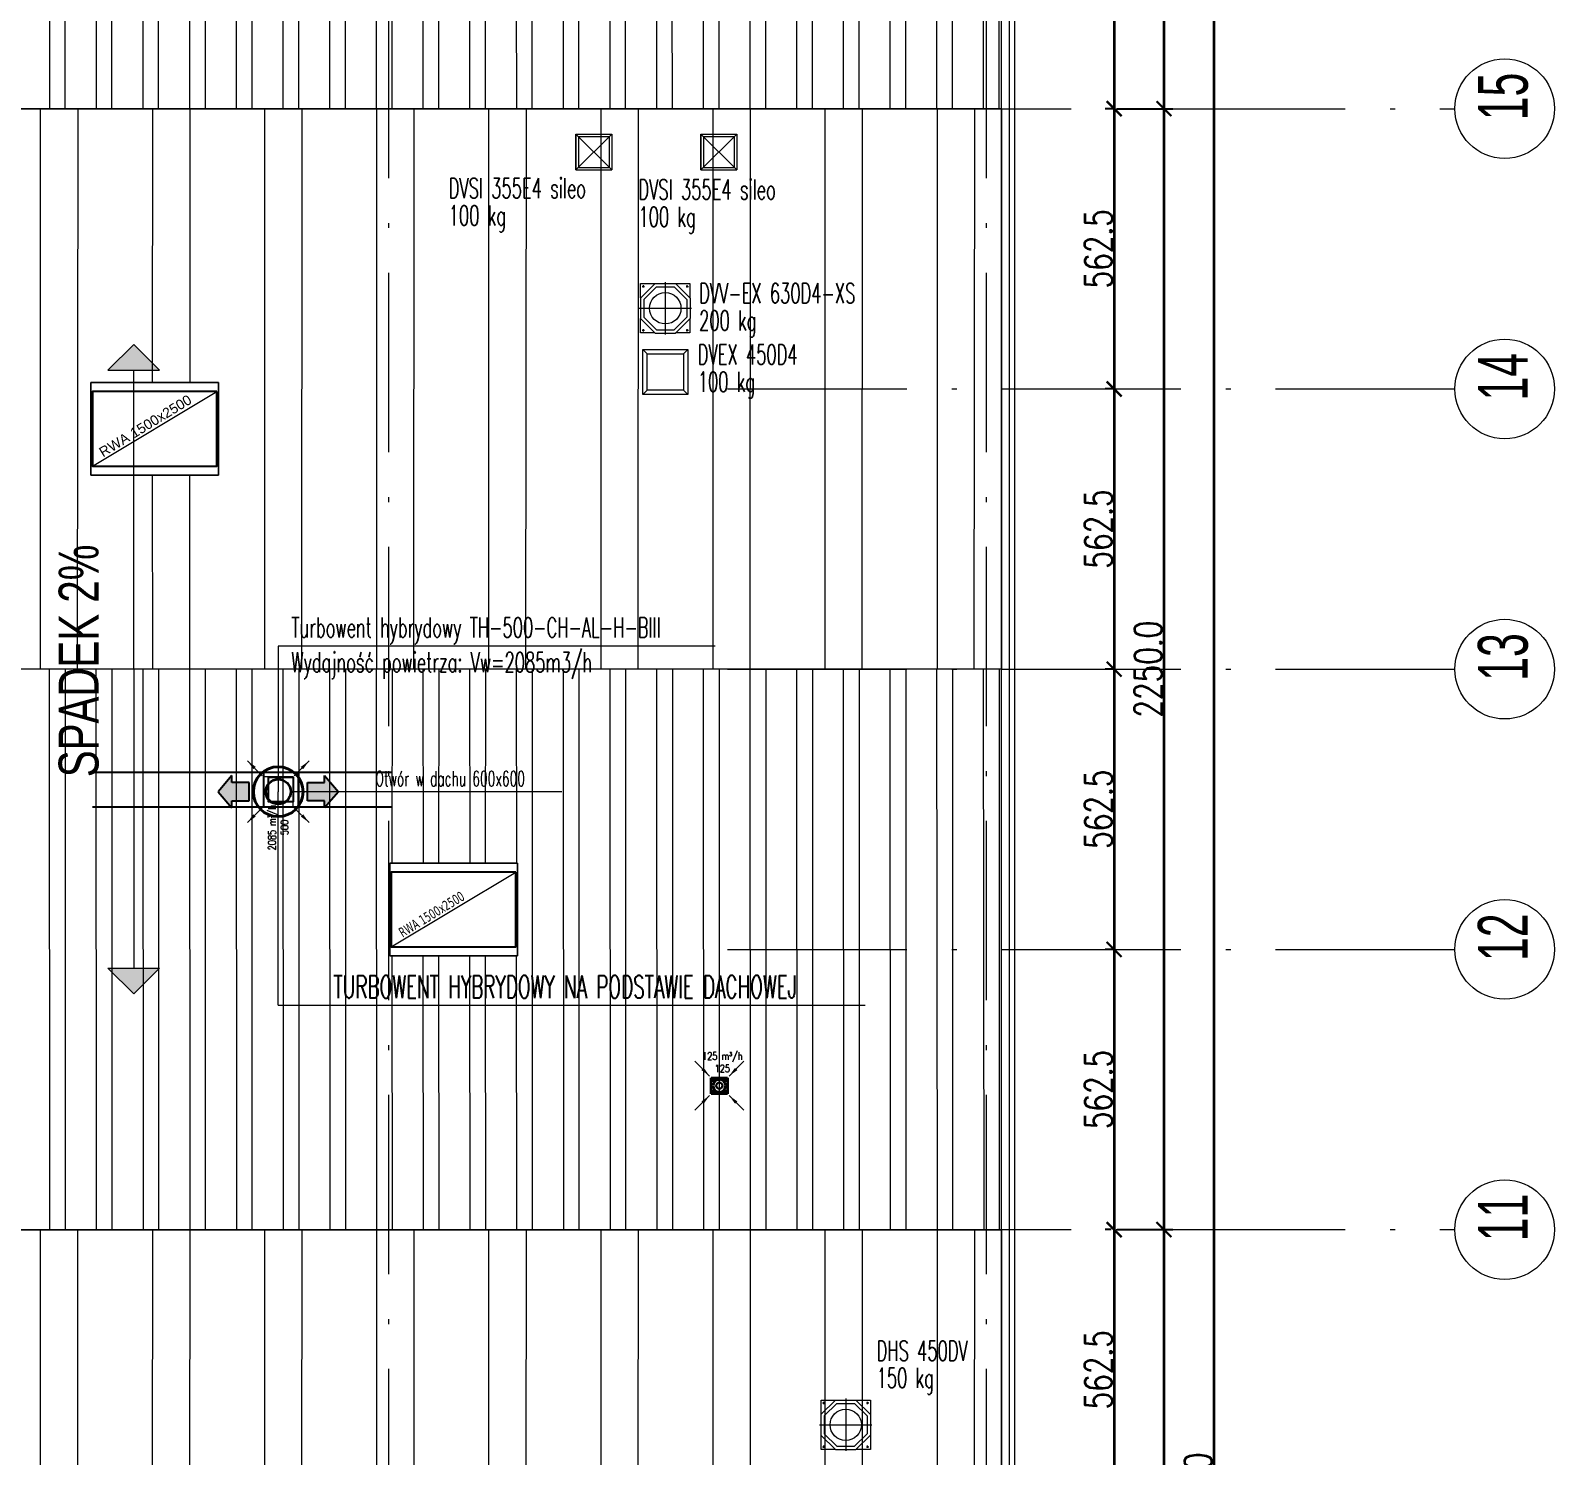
# Model space of a CAD drawing. Extents: x 6529560 to 6558080, y 5579316 to 5588131.
# Drawn here: x 6543356.66 to 6543387.26, y 5579558.69 to 5579587.29 of the extents above; entities that cross this region are included whole.
import ezdxf
from ezdxf.enums import TextEntityAlignment as Align

# ---------------------------------------------------------------- set-up
doc = ezdxf.new("R2010")
doc.units = 0
doc.header["$MEASUREMENT"] = 0
doc.header["$PDSIZE"] = -5
for name, pattern in [('ACAD_ISO04W100', [30, 24, -3, 0, -3]), ('ACAD_ISO10W100', [18, 12, -3, 0, -3]), ('GR_SOLID', [0]), ('STRICHLINIE', [0.75, 0.5, -0.25])]:
    doc.linetypes.add(name, pattern=pattern)
doc.layers.get('0').update_dxf_attribs({"color": 2, "linetype": 'CONTINUOUS', "lineweight": 5})
doc.layers.get('Defpoints').update_dxf_attribs({"linetype": 'CONTINUOUS'})
for name, color, linetype in [('06', 6, 'CONTINUOUS'), ('9', 1, 'CONTINUOUS'), ('_ajw_wywiew', 20, 'STRICHLINIE'), ('arch_osie opisy', 1, 'CONTINUOUS')]:
    doc.layers.add(name, color=color, linetype=linetype)
for name, color, linetype, lineweight in [('3', 4, 'CONTINUOUS', 13), ('arch_opisy', 20, 'CONTINUOUS', 13), ('arch_osie', 181, 'CONTINUOUS', 5), ('arch_powierzchnia', 6, 'CONTINUOUS', 35), ('arch_sciany zewnętrzne', 94, 'CONTINUOUS', 18), ('arch_wymiary', 2, 'CONTINUOUS', 13), ('arch_zadaszenie', 76, 'CONTINUOUS', 15), ('arch_zadaszenie klapy dymowe', 31, 'CONTINUOUS', 13), ('arch_zadaszenie_raster', 76, 'CONTINUOUS', 15), ('FLUID-W1', 7, 'CONTINUOUS', 35), ('FLUID-W1-150-ARRGR', 7, 'CONTINUOUS', 13), ('IS_CIĘŻARY', 1, 'CONTINUOUS', 25), ('IS_OTWOROWANIE', 6, 'CONTINUOUS', 35), ('IS_wentylacja opis', 7, 'CONTINUOUS', 18)]:
    doc.layers.add(name, color=color, linetype=linetype, lineweight=lineweight)
doc.styles.add('FDBES', font='simplex.shx')
doc.styles.add('simplex', font='simplex.shx', dxfattribs={"width": 0.8})
doc.styles.get("Standard").update_dxf_attribs({"font": 'arial.ttf', "width": 0.75})
doc.styles.add('styl1', font='romans.shx', dxfattribs={"width": 0.75})
doc.dimstyles.new('FDBES', dxfattribs={"dimscale": 50, "dimtxt": 4, "dimasz": 2.5, "dimexe": 0.8, "dimexo": 2, "dimgap": 1, "dimtad": 1, "dimdsep": 46, "dimtxsty": 'FDBES', "dimcen": 2.5, "dimclrd": 4, "dimclre": 5, "dimadec": 0, "dimazin": 0, "dimtfac": 1, "dimtmove": 0, "dimatfit": 3, "dimfxl": 1, "dimarcsym": 0})
doc.dimstyles.new('wymiary hala', dxfattribs={"dimtxt": 0.55, "dimasz": 0.3, "dimexe": 0.18, "dimexo": 0.0625, "dimgap": 0.04, "dimtad": 1, "dimtoh": 1, "dimdec": 1, "dimlfac": 100, "dimzin": 0, "dimdsep": 46, "dimtxsty": 'styl1', "dimblk": 'ARCHTICK', "dimcen": 0.09, "dimadec": 0, "dimazin": 0, "dimtfac": 1, "dimtdec": 1, "dimtofl": 0, "dimtmove": 0, "dimatfit": 3, "dimldrblk": 'ARCHTICK', "dimfxl": 1, "dimtolj": 1, "dimtzin": 0, "dimarcsym": 0})
pattern_1 = [(90, (-75.1374, 0), (-0.9375, 2e-16), []), (90, (-74.8249, 0.3125), (-0.9375, 2e-16), [])]
pattern_2 = [(90, (-75.1374, 0), (-2.25, 4e-16), []), (90, (-74.3874, 0.75), (-2.25, 4e-16), [])]

# ---------------------------------------------------------------- blocks, each defined once
blk = doc.blocks.new('_ArchTick')
at = {"color": 0, "linetype": 'ByBlock', "const_width": 0.15}
blk.add_lwpolyline([(-0.5, -0.5), (0.5, 0.5)], dxfattribs=at)
blk = doc.blocks.new('*D197')
at = {"layer": 'arch_wymiary', "color": 0, "lineweight": -2, "transparency": 16777216}
for p, q in [((6543378.48, 5579608.22), (6543380.597, 5579608.22)), ((6543380.417, 5579608.22), (6543380.417, 5579506.97)), ((6543378.48, 5579506.97), (6543380.597, 5579506.97))]:
    blk.add_line(p, q, dxfattribs=at)
at = {"layer": 'Defpoints', "color": 0, "transparency": 16777216}
for p in [(6543378.417, 5579608.22), (6543378.417, 5579506.97), (6543380.417, 5579506.97)]:
    blk.add_point(p, dxfattribs=at)
at = {"layer": 'arch_wymiary', "color": 0, "lineweight": -2, "transparency": 16777216, "xscale": 0.3, "yscale": 0.3, "zscale": 0.3}
for p, rotation in [((6543380.417, 5579608.22), 90), ((6543380.417, 5579506.97), 270)]:
    blk.add_blockref('_ArchTick', p, dxfattribs=dict(at, rotation=rotation))
at = {"layer": 'arch_wymiary', "color": 0, "transparency": 16777216, "insert": (6543380.102, 5579557.595), "char_height": 0.55, "attachment_point": 5, "rotation": 90, "style": 'styl1'}
blk.add_mtext('\\A1;10125.0', dxfattribs=at)
blk = doc.blocks.new('*D198')
at = {"layer": 'arch_wymiary', "color": 0, "lineweight": -2, "transparency": 16777216}
for p, q in [((6543378.542, 5579608.22), (6543379.597, 5579608.22)), ((6543379.417, 5579608.22), (6543379.417, 5579585.72)), ((6543378.48, 5579585.72), (6543379.597, 5579585.72))]:
    blk.add_line(p, q, dxfattribs=at)
at = {"layer": 'Defpoints', "color": 0, "transparency": 16777216}
for p in [(6543378.48, 5579608.22), (6543378.417, 5579585.72), (6543379.417, 5579585.72)]:
    blk.add_point(p, dxfattribs=at)
at = {"layer": 'arch_wymiary', "color": 0, "lineweight": -2, "transparency": 16777216, "xscale": 0.3, "yscale": 0.3, "zscale": 0.3}
for p, rotation in [((6543379.417, 5579608.22), 90), ((6543379.417, 5579585.72), 270)]:
    blk.add_blockref('_ArchTick', p, dxfattribs=dict(at, rotation=rotation))
at = {"layer": 'arch_wymiary', "color": 0, "transparency": 16777216, "insert": (6543379.102, 5579596.97), "char_height": 0.55, "attachment_point": 5, "rotation": 90, "style": 'styl1'}
blk.add_mtext('\\A1;2250.0', dxfattribs=at)
blk = doc.blocks.new('*D199')
at = {"layer": 'arch_wymiary', "color": 0, "lineweight": -2, "transparency": 16777216}
for p, q in [((6543378.48, 5579585.72), (6543379.597, 5579585.72)), ((6543379.417, 5579585.72), (6543379.417, 5579563.22)), ((6543378.542, 5579563.22), (6543379.597, 5579563.22))]:
    blk.add_line(p, q, dxfattribs=at)
at = {"layer": 'Defpoints', "color": 0, "transparency": 16777216}
for p in [(6543378.417, 5579585.72), (6543378.48, 5579563.22), (6543379.417, 5579563.22)]:
    blk.add_point(p, dxfattribs=at)
at = {"layer": 'arch_wymiary', "color": 0, "lineweight": -2, "transparency": 16777216, "xscale": 0.3, "yscale": 0.3, "zscale": 0.3}
for p, rotation in [((6543379.417, 5579585.72), 90), ((6543379.417, 5579563.22), 270)]:
    blk.add_blockref('_ArchTick', p, dxfattribs=dict(at, rotation=rotation))
at = {"layer": 'arch_wymiary', "color": 0, "transparency": 16777216, "insert": (6543379.102, 5579574.47), "char_height": 0.55, "attachment_point": 5, "rotation": 90, "style": 'styl1'}
blk.add_mtext('\\A1;2250.0', dxfattribs=at)
blk = doc.blocks.new('*D200')
at = {"layer": 'arch_wymiary', "color": 0, "lineweight": -2, "transparency": 16777216}
for p, q in [((6543378.48, 5579563.22), (6543379.597, 5579563.22)), ((6543379.417, 5579563.22), (6543379.417, 5579540.72)), ((6543378.48, 5579540.72), (6543379.597, 5579540.72))]:
    blk.add_line(p, q, dxfattribs=at)
at = {"layer": 'Defpoints', "color": 0, "transparency": 16777216}
for p in [(6543378.417, 5579563.22), (6543378.417, 5579540.72), (6543379.417, 5579540.72)]:
    blk.add_point(p, dxfattribs=at)
at = {"layer": 'arch_wymiary', "color": 0, "lineweight": -2, "transparency": 16777216, "xscale": 0.3, "yscale": 0.3, "zscale": 0.3}
for p, rotation in [((6543379.417, 5579563.22), 90), ((6543379.417, 5579540.72), 270)]:
    blk.add_blockref('_ArchTick', p, dxfattribs=dict(at, rotation=rotation))
at = {"layer": 'arch_wymiary', "color": 0, "transparency": 16777216, "insert": (6543379.102, 5579551.97), "char_height": 0.55, "attachment_point": 5, "rotation": 90, "style": 'styl1'}
blk.add_mtext('\\A1;2250.0', dxfattribs=at)
blk = doc.blocks.new('*D206')
at = {"layer": 'arch_wymiary', "color": 0, "lineweight": -2, "transparency": 16777216}
for p, q in [((6543378.355, 5579591.345), (6543378.237, 5579591.345)), ((6543378.417, 5579591.345), (6543378.417, 5579585.72)), ((6543378.417, 5579585.72), (6543378.237, 5579585.72))]:
    blk.add_line(p, q, dxfattribs=at)
at = {"layer": 'Defpoints', "color": 0, "transparency": 16777216}
for p in [(6543378.417, 5579591.345), (6543378.417, 5579585.72), (6543378.48, 5579585.72)]:
    blk.add_point(p, dxfattribs=at)
at = {"layer": 'arch_wymiary', "color": 0, "lineweight": -2, "transparency": 16777216, "xscale": 0.3, "yscale": 0.3, "zscale": 0.3}
for p, rotation in [((6543378.417, 5579591.345), 90), ((6543378.417, 5579585.72), 270)]:
    blk.add_blockref('_ArchTick', p, dxfattribs=dict(at, rotation=rotation))
at = {"layer": 'arch_wymiary', "color": 0, "transparency": 16777216, "insert": (6543378.102, 5579588.533), "char_height": 0.55, "attachment_point": 5, "rotation": 90, "style": 'styl1'}
blk.add_mtext('\\A1;562.5', dxfattribs=at)
blk = doc.blocks.new('*D207')
at = {"layer": 'arch_wymiary', "color": 0, "lineweight": -2, "transparency": 16777216}
for p, q in [((6543378.417, 5579585.72), (6543378.237, 5579585.72)), ((6543378.417, 5579585.72), (6543378.417, 5579580.095)), ((6543378.417, 5579580.095), (6543378.237, 5579580.095))]:
    blk.add_line(p, q, dxfattribs=at)
at = {"layer": 'Defpoints', "color": 0, "transparency": 16777216}
for p in [(6543378.48, 5579585.72), (6543378.417, 5579580.095), (6543378.48, 5579580.095)]:
    blk.add_point(p, dxfattribs=at)
at = {"layer": 'arch_wymiary', "color": 0, "lineweight": -2, "transparency": 16777216, "xscale": 0.3, "yscale": 0.3, "zscale": 0.3}
for p, rotation in [((6543378.417, 5579585.72), 90), ((6543378.417, 5579580.095), 270)]:
    blk.add_blockref('_ArchTick', p, dxfattribs=dict(at, rotation=rotation))
at = {"layer": 'arch_wymiary', "color": 0, "transparency": 16777216, "insert": (6543378.102, 5579582.908), "char_height": 0.55, "attachment_point": 5, "rotation": 90, "style": 'styl1'}
blk.add_mtext('\\A1;562.5', dxfattribs=at)
blk = doc.blocks.new('*D208')
at = {"layer": 'arch_wymiary', "color": 0, "lineweight": -2, "transparency": 16777216}
for p, q in [((6543378.417, 5579580.095), (6543378.237, 5579580.095)), ((6543378.417, 5579580.095), (6543378.417, 5579574.47)), ((6543378.417, 5579574.47), (6543378.237, 5579574.47))]:
    blk.add_line(p, q, dxfattribs=at)
at = {"layer": 'Defpoints', "color": 0, "transparency": 16777216}
for p in [(6543378.48, 5579580.095), (6543378.417, 5579574.47), (6543378.48, 5579574.47)]:
    blk.add_point(p, dxfattribs=at)
at = {"layer": 'arch_wymiary', "color": 0, "lineweight": -2, "transparency": 16777216, "xscale": 0.3, "yscale": 0.3, "zscale": 0.3}
for p, rotation in [((6543378.417, 5579580.095), 90), ((6543378.417, 5579574.47), 270)]:
    blk.add_blockref('_ArchTick', p, dxfattribs=dict(at, rotation=rotation))
at = {"layer": 'arch_wymiary', "color": 0, "transparency": 16777216, "insert": (6543378.102, 5579577.283), "char_height": 0.55, "attachment_point": 5, "rotation": 90, "style": 'styl1'}
blk.add_mtext('\\A1;562.5', dxfattribs=at)
blk = doc.blocks.new('*D209')
at = {"layer": 'arch_wymiary', "color": 0, "lineweight": -2, "transparency": 16777216}
for p, q in [((6543378.417, 5579574.47), (6543378.237, 5579574.47)), ((6543378.417, 5579574.47), (6543378.417, 5579568.845)), ((6543378.417, 5579568.845), (6543378.237, 5579568.845))]:
    blk.add_line(p, q, dxfattribs=at)
at = {"layer": 'Defpoints', "color": 0, "transparency": 16777216}
for p in [(6543378.48, 5579574.47), (6543378.417, 5579568.845), (6543378.48, 5579568.845)]:
    blk.add_point(p, dxfattribs=at)
at = {"layer": 'arch_wymiary', "color": 0, "lineweight": -2, "transparency": 16777216, "xscale": 0.3, "yscale": 0.3, "zscale": 0.3}
for p, rotation in [((6543378.417, 5579574.47), 90), ((6543378.417, 5579568.845), 270)]:
    blk.add_blockref('_ArchTick', p, dxfattribs=dict(at, rotation=rotation))
at = {"layer": 'arch_wymiary', "color": 0, "transparency": 16777216, "insert": (6543378.102, 5579571.658), "char_height": 0.55, "attachment_point": 5, "rotation": 90, "style": 'styl1'}
blk.add_mtext('\\A1;562.5', dxfattribs=at)
blk = doc.blocks.new('*D210')
at = {"layer": 'arch_wymiary', "color": 0, "lineweight": -2, "transparency": 16777216}
for p, q in [((6543378.417, 5579568.845), (6543378.237, 5579568.845)), ((6543378.417, 5579568.845), (6543378.417, 5579563.22)), ((6543378.355, 5579563.22), (6543378.237, 5579563.22))]:
    blk.add_line(p, q, dxfattribs=at)
at = {"layer": 'Defpoints', "color": 0, "transparency": 16777216}
for p in [(6543378.48, 5579568.845), (6543378.417, 5579563.22), (6543378.417, 5579563.22)]:
    blk.add_point(p, dxfattribs=at)
at = {"layer": 'arch_wymiary', "color": 0, "lineweight": -2, "transparency": 16777216, "xscale": 0.3, "yscale": 0.3, "zscale": 0.3}
for p, rotation in [((6543378.417, 5579568.845), 90), ((6543378.417, 5579563.22), 270)]:
    blk.add_blockref('_ArchTick', p, dxfattribs=dict(at, rotation=rotation))
at = {"layer": 'arch_wymiary', "color": 0, "transparency": 16777216, "insert": (6543378.102, 5579566.033), "char_height": 0.55, "attachment_point": 5, "rotation": 90, "style": 'styl1'}
blk.add_mtext('\\A1;562.5', dxfattribs=at)
blk = doc.blocks.new('*D211')
at = {"layer": 'arch_wymiary', "color": 0, "lineweight": -2, "transparency": 16777216}
for p, q in [((6543378.355, 5579563.22), (6543378.237, 5579563.22)), ((6543378.417, 5579563.22), (6543378.417, 5579557.595)), ((6543378.355, 5579557.595), (6543378.237, 5579557.595))]:
    blk.add_line(p, q, dxfattribs=at)
at = {"layer": 'Defpoints', "color": 0, "transparency": 16777216}
for p in [(6543378.417, 5579563.22), (6543378.417, 5579557.595), (6543378.417, 5579557.595)]:
    blk.add_point(p, dxfattribs=at)
at = {"layer": 'arch_wymiary', "color": 0, "lineweight": -2, "transparency": 16777216, "xscale": 0.3, "yscale": 0.3, "zscale": 0.3}
for p, rotation in [((6543378.417, 5579563.22), 90), ((6543378.417, 5579557.595), 270)]:
    blk.add_blockref('_ArchTick', p, dxfattribs=dict(at, rotation=rotation))
at = {"layer": 'arch_wymiary', "color": 0, "transparency": 16777216, "insert": (6543378.102, 5579560.408), "char_height": 0.55, "attachment_point": 5, "rotation": 90, "style": 'styl1'}
blk.add_mtext('\\A1;562.5', dxfattribs=at)
blk = doc.blocks.new('w2_1')
at = {"layer": '3', "lineweight": 25, "elevation": 7.783}
for points in [[(6543044.329, 5579880.741), (6543050.329, 5579880.741)], [(6543047.759, 5579880.741), (6543047.759, 5579880.041)], [(6543048.459, 5579880.741), (6543048.459, 5579880.041)], [(6543044.329, 5579880.041), (6543050.329, 5579880.041)]]:
    blk.add_lwpolyline(points, dxfattribs=at)
at = {"layer": '9', "lineweight": 25, "elevation": 7.783}
blk.add_lwpolyline([(6543047.859, 5579880.641), (6543048.359, 5579880.641), (6543048.359, 5579880.141), (6543047.859, 5579880.141)], close=True, dxfattribs=at)
blk = doc.blocks.new('*U991')
at = {"color": 0, "linetype": 'ByBlock', "lineweight": -2, "extrusion": (-1, 4e-16, -1e-16)}
blk.add_ellipse((0, 0), major_axis=(0, -500), ratio=1, start_param=-1.570796, end_param=4.712389, dxfattribs=at)
at = {"color": 0, "linetype": 'ByBlock', "lineweight": -2, "extrusion": (1, -4e-16, 1e-16)}
for major_axis in [(0, -500), (0, -250)]:
    blk.add_ellipse((0, 0), major_axis=major_axis, ratio=1, start_param=-1.570796, end_param=4.712389, dxfattribs=at)
at = {"color": 3, "linetype": 'Continuous', "lineweight": -3, "extrusion": (-1, 4e-16, -1e-16)}
blk.add_ellipse((0, 0), major_axis=(0, -250), ratio=1, start_param=-1.570796, end_param=4.712389, dxfattribs=at)
blk = doc.blocks.new('*U990')
at = {"color": 3, "linetype": 'Continuous', "lineweight": -3, "extrusion": (1, 2e-16, 2e-16)}
blk.add_ellipse((0, 0), major_axis=(0, 0, -250), ratio=1, start_param=-1.570796, end_param=4.712389, dxfattribs=at)
at = {"color": 3, "linetype": 'Continuous', "lineweight": -3, "extrusion": (-1, -2e-16, -2e-16)}
blk.add_ellipse((0, 0), major_axis=(0, 0, -250), ratio=1, start_param=-1.570796, end_param=4.712389, dxfattribs=at)
blk = doc.blocks.new('*U989')
at = {"color": 3, "linetype": 'Continuous', "lineweight": -3, "extrusion": (1, 2e-16, 2e-16)}
blk.add_ellipse((0, 0), major_axis=(0, 0, -250), ratio=1, start_param=-1.570796, end_param=4.712389, dxfattribs=at)
at = {"color": 3, "linetype": 'Continuous', "lineweight": -3, "extrusion": (-1, -2e-16, -2e-16)}
blk.add_ellipse((0, 0), major_axis=(0, 0, -250), ratio=1, start_param=-1.570796, end_param=4.712389, dxfattribs=at)
blk = doc.blocks.new('*U1007')
at = {"color": 0, "linetype": 'ByBlock', "lineweight": -2}
for p, q in [((0, -162, 162), (0, 162, 162)), ((0, 162, 162), (0, 162, -163)), ((0, 162, -162), (0, -162, -162)), ((0, -162, -162), (0, -162, 163))]:
    blk.add_line(p, q, dxfattribs=at)
at = {"color": 3, "linetype": 'Continuous', "lineweight": -3}
for p, q in [((0, 162, 162), (0, 68, 105)), ((0, 68, -105), (0, 162, -162)), ((0, 162, -162), (0, 105, -68)), ((0, 105, 68), (0, 162, 163)), ((0, -68, 105), (0, -162, 162)), ((0, -162, -162), (0, -68, -105)), ((0, -105, -68), (0, -162, -162)), ((0, -162, 162), (0, -105, 68))]:
    blk.add_line(p, q, dxfattribs=at)
at = {"color": 3, "linetype": 'Continuous', "lineweight": -3, "extrusion": (-1, -2e-16, -2e-16)}
blk.add_ellipse((0, 0), major_axis=(0, 62.5), ratio=1, start_param=-1.570796, end_param=4.712389, dxfattribs=at)
at = {"color": 3, "linetype": 'Continuous', "lineweight": -3, "extrusion": (1, 2e-16, 2e-16)}
blk.add_ellipse((0, 0), major_axis=(0, 62.5), ratio=1, start_param=-1.570796, end_param=4.712389, dxfattribs=at)
blk = doc.blocks.new('*U1008')
at = {"color": 0, "linetype": 'ByBlock', "lineweight": -2, "extrusion": (-1, -2e-16, -2e-16)}
blk.add_ellipse((0, 0), major_axis=(0, 125), ratio=1, start_param=-1.570796, end_param=4.712389, dxfattribs=at)
at = {"color": 3, "linetype": 'Continuous', "lineweight": -3, "extrusion": (-1, -2e-16, -2e-16)}
blk.add_ellipse((0, 0), major_axis=(0, 62.5), ratio=1, start_param=-1.570796, end_param=4.712389, dxfattribs=at)
blk = doc.blocks.new('*U1025')
blk.add_leader([(-297, -297), (0, 0)], dimstyle='FDBES', override={"dimscale": 80, "dimclrd": 7})
blk = doc.blocks.new('*U1026')
blk.add_leader([(297, -297), (0, 0)], dimstyle='FDBES', override={"dimscale": 80, "dimclrd": 7})
blk = doc.blocks.new('*U1027')
blk.add_leader([(-297, 297), (0, 0)], dimstyle='FDBES', override={"dimscale": 80, "dimclrd": 7})
blk = doc.blocks.new('*U1028')
blk.add_leader([(297, 297), (0, 0)], dimstyle='FDBES', override={"dimscale": 80, "dimclrd": 7})
blk = doc.blocks.new('*U1009')
blk.add_leader([(0, 0), (297, 297)], dimstyle='FDBES', override={"dimscale": 80, "dimclrd": 7})
blk = doc.blocks.new('*U1010')
blk.add_leader([(0, 0), (-297, 297)], dimstyle='FDBES', override={"dimscale": 80, "dimclrd": 7})
blk = doc.blocks.new('*U1011')
blk.add_leader([(0, 0), (297, -297)], dimstyle='FDBES', override={"dimscale": 80, "dimclrd": 7})
blk = doc.blocks.new('*U1012')
blk.add_leader([(0, 0), (-297, -297)], dimstyle='FDBES', override={"dimscale": 80, "dimclrd": 7})

msp = doc.modelspace()

# ---------------------------------------------------------------- hatches: boundary and pattern name
at = {"layer": '_ajw_wywiew', "linetype": 'Continuous'}
for points in [[(6543360.7089, 5579571.8262), (6543360.7089, 5579571.684), (6543360.4281, 5579572.0102), (6543360.7089, 5579572.3363), (6543360.7089, 5579572.1942), (6543361.0525, 5579572.1942), (6543361.0525, 5579571.8262)], [(6543362.5662, 5579571.8262), (6543362.5662, 5579571.684), (6543362.8469, 5579572.0102), (6543362.5662, 5579572.3363), (6543362.5662, 5579572.1942), (6543362.2225, 5579572.1942), (6543362.2225, 5579571.8262)]]:
    msp.add_hatch(color=256, dxfattribs=at).paths.add_polyline_path(points)
at = {"layer": 'arch_opisy', "linetype": 'GR_SOLID'}
for points in [[(6543358.2188, 5579580.4712), (6543358.7359, 5579580.9883), (6543359.2531, 5579580.4712)], [(6543358.2188, 5579568.4712), (6543358.7359, 5579567.954), (6543359.2531, 5579568.4712)]]:
    msp.add_hatch(color=8, dxfattribs=at).paths.add_polyline_path(points)
at = {"layer": 'arch_zadaszenie_raster'}
h = msp.add_hatch(dxfattribs=at)
h.set_pattern_fill('ANSI32,_O', color=256, scale=2.5, angle=45)
h.set_pattern_definition(pattern_1)
h.paths.add_polyline_path([(6543376.1571, 5579596.9697), (6543267.5571, 5579596.9697), (6543267.5571, 5579585.7202), (6543376.1571, 5579585.7202)])
h.paths.add_polyline_path([(6543339.8771, 5579593.0739), (6543342.4371, 5579593.0739), (6543342.4371, 5579591.2139), (6543339.8771, 5579591.2139)], flags=16)
h.paths.add_polyline_path([(6543351.8771, 5579593.0739), (6543354.4371, 5579593.0739), (6543354.4371, 5579591.2139), (6543351.8771, 5579591.2139)], flags=16)
h.paths.add_polyline_path([(6543363.8771, 5579593.0739), (6543366.4371, 5579593.0739), (6543366.4371, 5579591.2139), (6543363.8771, 5579591.2139)], flags=16)
h.paths.add_polyline_path([(6543282.8571, 5579596.9702), (6543321.8571, 5579596.9702), (6543321.8571, 5579594.7124), (6543282.8571, 5579594.7124)])
h = msp.add_hatch(dxfattribs=at)
h.set_pattern_fill('ANSI32,_O', color=256, scale=6, angle=45)
h.set_pattern_definition(pattern_2)
h.paths.add_polyline_path([(6543267.5571, 5579585.7199), (6543376.1571, 5579585.7199), (6543376.1571, 5579574.4702), (6543267.5571, 5579574.4702)])
h.paths.add_polyline_path([(6543357.8771, 5579580.2262), (6543360.4371, 5579580.2262), (6543360.4371, 5579578.3662), (6543357.8771, 5579578.3662)], flags=16)
h.paths.add_polyline_path([(6543345.8771, 5579580.2267), (6543348.4371, 5579580.2267), (6543348.4371, 5579578.3667), (6543345.8771, 5579578.3667)], flags=16)
h.paths.add_polyline_path([(6543333.8771, 5579580.2262), (6543336.4371, 5579580.2262), (6543336.4371, 5579578.3662), (6543333.8771, 5579578.3662)], flags=16)
h.paths.add_polyline_path([(6543282.8571, 5579576.7203), (6543321.8571, 5579576.7194), (6543321.8571, 5579574.4702), (6543282.8571, 5579574.4712)], flags=16)
h = msp.add_hatch(dxfattribs=at)
h.set_pattern_fill('ANSI32,_O', color=256, scale=2.5, angle=45)
h.set_pattern_definition(pattern_1)
h.paths.add_polyline_path([(6543376.1571, 5579574.4702), (6543267.5571, 5579574.4702), (6543267.5571, 5579563.2202), (6543376.1571, 5579563.2202)])
h.paths.add_polyline_path([(6543339.8771, 5579570.5739), (6543342.4371, 5579570.5739), (6543342.4371, 5579568.7139), (6543339.8771, 5579568.7139)], flags=16)
h.paths.add_polyline_path([(6543351.8771, 5579570.5739), (6543354.4371, 5579570.5739), (6543354.4371, 5579568.7139), (6543351.8771, 5579568.7139)], flags=16)
h.paths.add_polyline_path([(6543363.8771, 5579570.5739), (6543366.4371, 5579570.5739), (6543366.4371, 5579568.7139), (6543363.8771, 5579568.7139)], flags=16)
h.paths.add_polyline_path([(6543282.8571, 5579574.4712), (6543321.8571, 5579574.4702), (6543321.8571, 5579572.2193), (6543282.8571, 5579572.2202)])
h = msp.add_hatch(dxfattribs=at)
h.set_pattern_fill('ANSI32,_O', color=256, scale=6, angle=45)
h.set_pattern_definition(pattern_2)
h.paths.add_polyline_path([(6543267.5571, 5579563.2196), (6543376.1571, 5579563.2196), (6543376.1571, 5579551.9702), (6543267.5571, 5579551.9702)])
h.paths.add_polyline_path([(6543357.8771, 5579557.7262), (6543360.4371, 5579557.7262), (6543360.4371, 5579555.8662), (6543357.8771, 5579555.8662)], flags=16)
h.paths.add_polyline_path([(6543345.8771, 5579557.7267), (6543348.4371, 5579557.7267), (6543348.4371, 5579555.8667), (6543345.8771, 5579555.8667)], flags=16)
h.paths.add_polyline_path([(6543333.8771, 5579557.7265), (6543336.4371, 5579557.7265), (6543336.4371, 5579555.8665), (6543333.8771, 5579555.8665)], flags=16)
h.paths.add_polyline_path([(6543282.8571, 5579554.2197), (6543321.8571, 5579554.2197), (6543321.8571, 5579551.9702), (6543282.8571, 5579551.9702)])

# ---------------------------------------------------------------- linework, layer by layer
at = {"color": 0, "linetype": 'Continuous'}
for p, q in [((6543367.6113, 5579585.2112, -7.3391), (6543368.3313, 5579584.4912, -7.3391)), ((6543367.6113, 5579585.2112, -7.3391), (6543368.3313, 5579585.2112, -7.3391)), ((6543368.3313, 5579585.2112, -7.3391), (6543367.6113, 5579584.4912, -7.3391)), ((6543367.6113, 5579585.2112, -7.3391), (6543367.6113, 5579584.4912, -7.3391)), ((6543367.6113, 5579584.4912, -7.3391), (6543367.6113, 5579585.2112, -7.3391)), ((6543367.6623, 5579585.1602, -7.3391), (6543368.2803, 5579585.1602, -7.3391)), ((6543367.6623, 5579585.1602, -7.3391), (6543367.6623, 5579584.5422, -7.3391)), ((6543368.2803, 5579585.1602, -7.3391), (6543368.2803, 5579584.5422, -7.3391)), ((6543368.3313, 5579585.2112, -7.3391), (6543368.3313, 5579584.4912, -7.3391)), ((6543370.122, 5579585.2112, -7.3391), (6543370.842, 5579584.4912, -7.3391)), ((6543370.122, 5579585.2112, -7.3391), (6543370.842, 5579585.2112, -7.3391)), ((6543370.842, 5579585.2112, -7.3391), (6543370.122, 5579584.4912, -7.3391)), ((6543370.122, 5579585.2112, -7.3391), (6543370.122, 5579584.4912, -7.3391)), ((6543370.122, 5579584.4912, -7.3391), (6543370.122, 5579585.2112, -7.3391)), ((6543370.173, 5579585.1602, -7.3391), (6543370.791, 5579585.1602, -7.3391)), ((6543370.173, 5579585.1602, -7.3391), (6543370.173, 5579584.5422, -7.3391)), ((6543370.791, 5579585.1602, -7.3391), (6543370.791, 5579584.5422, -7.3391)), ((6543370.842, 5579585.2112, -7.3391), (6543370.842, 5579584.4912, -7.3391)), ((6543367.6623, 5579584.5422, -7.3391), (6543368.2803, 5579584.5422, -7.3391)), ((6543370.173, 5579584.5422, -7.3391), (6543370.791, 5579584.5422, -7.3391)), ((6543367.6113, 5579584.4912, -7.3391), (6543368.3313, 5579584.4912, -7.3391)), ((6543370.122, 5579584.4912, -7.3391), (6543370.842, 5579584.4912, -7.3391)), ((6543369.2015, 5579582.2099, -9.6391), (6543368.9106, 5579581.9191, -9.6391)), ((6543368.9121, 5579582.2084, -9.6391), (6543369.2, 5579582.2084, -9.6391)), ((6543368.9121, 5579581.9206, -9.6391), (6543368.9121, 5579582.2084, -9.6391)), ((6543369.2286, 5579582.1445, -9.6391), (6543368.9761, 5579581.892, -9.6391)), ((6543369.2015, 5579582.2099, -9.6391), (6543369.6128, 5579582.2099, -9.6391)), ((6543369.2286, 5579582.1445, -9.6391), (6543369.5857, 5579582.1445, -9.6391)), ((6543369.2545, 5579582.1445, -9.6391), (6543369.5598, 5579582.1445, -9.6391)), ((6543369.5857, 5579582.1445, -9.6391), (6543369.8382, 5579581.892, -9.6391)), ((6543369.6128, 5579582.2099, -9.6391), (6543369.9036, 5579581.9191, -9.6391)), ((6543369.6143, 5579582.2084, -9.6391), (6543369.9021, 5579582.2084, -9.6391)), ((6543369.9021, 5579582.2084, -9.6391), (6543369.9021, 5579581.9206, -9.6391)), ((6543368.9106, 5579581.9191, -9.6391), (6543368.9106, 5579581.5078, -9.6391)), ((6543368.9106, 5579581.8134, -9.6391), (6543368.9106, 5579581.6134, -9.6391)), ((6543368.9761, 5579581.892, -9.6391), (6543368.9761, 5579581.5349, -9.6391)), ((6543369.8382, 5579581.892, -9.6391), (6543369.8382, 5579581.5349, -9.6391)), ((6543369.9036, 5579581.9191, -9.6391), (6543369.9036, 5579581.5078, -9.6391)), ((6543369.2015, 5579581.2169, -9.6391), (6543368.9106, 5579581.5078, -9.6391)), ((6543368.9121, 5579581.2184, -9.6391), (6543368.9121, 5579581.5063, -9.6391)), ((6543369.2286, 5579581.2823, -9.6391), (6543368.9761, 5579581.5349, -9.6391)), ((6543369.5857, 5579581.2823, -9.6391), (6543369.8382, 5579581.5349, -9.6391)), ((6543369.6128, 5579581.2169, -9.6391), (6543369.9036, 5579581.5078, -9.6391)), ((6543369.9021, 5579581.5063, -9.6391), (6543369.9021, 5579581.2184, -9.6391)), ((6543369.2, 5579581.2184, -9.6391), (6543368.9121, 5579581.2184, -9.6391)), ((6543369.2015, 5579581.2169, -9.6391), (6543369.6128, 5579581.2169, -9.6391)), ((6543369.2286, 5579581.2823, -9.6391), (6543369.5857, 5579581.2823, -9.6391)), ((6543369.9021, 5579581.2184, -9.6391), (6543369.6143, 5579581.2184, -9.6391)), ((6543372.823, 5579559.7993, -9.6391), (6543372.5322, 5579559.5085, -9.6391)), ((6543372.5337, 5579559.7978, -9.6391), (6543372.8215, 5579559.7978, -9.6391)), ((6543372.5337, 5579559.51, -9.6391), (6543372.5337, 5579559.7978, -9.6391)), ((6543372.8501, 5579559.7339, -9.6391), (6543372.5976, 5579559.4814, -9.6391)), ((6543372.823, 5579559.7993, -9.6391), (6543373.2343, 5579559.7993, -9.6391)), ((6543372.8501, 5579559.7339, -9.6391), (6543373.2072, 5579559.7339, -9.6391)), ((6543372.876, 5579559.7339, -9.6391), (6543373.1813, 5579559.7339, -9.6391)), ((6543373.2072, 5579559.7339, -9.6391), (6543373.4597, 5579559.4814, -9.6391)), ((6543373.2343, 5579559.7993, -9.6391), (6543373.5252, 5579559.5085, -9.6391)), ((6543373.2358, 5579559.7978, -9.6391), (6543373.5237, 5579559.7978, -9.6391)), ((6543373.5237, 5579559.7978, -9.6391), (6543373.5237, 5579559.51, -9.6391)), ((6543372.5322, 5579559.5085, -9.6391), (6543372.5322, 5579559.0972, -9.6391)), ((6543372.5976, 5579559.4814, -9.6391), (6543372.5976, 5579559.1243, -9.6391)), ((6543373.4597, 5579559.4814, -9.6391), (6543373.4597, 5579559.1243, -9.6391)), ((6543373.5252, 5579559.5085, -9.6391), (6543373.5252, 5579559.0972, -9.6391)), ((6543372.5322, 5579559.4028, -9.6391), (6543372.5322, 5579559.2028, -9.6391)), ((6543372.8501, 5579558.8718, -9.6391), (6543372.5976, 5579559.1243, -9.6391)), ((6543373.2072, 5579558.8718, -9.6391), (6543373.4597, 5579559.1243, -9.6391)), ((6543372.823, 5579558.8063, -9.6391), (6543372.5322, 5579559.0972, -9.6391)), ((6543372.5337, 5579558.8078, -9.6391), (6543372.5337, 5579559.0957, -9.6391)), ((6543372.8215, 5579558.8078, -9.6391), (6543372.5337, 5579558.8078, -9.6391)), ((6543372.823, 5579558.8063, -9.6391), (6543373.2343, 5579558.8063, -9.6391)), ((6543372.8501, 5579558.8718, -9.6391), (6543373.2072, 5579558.8718, -9.6391)), ((6543373.2343, 5579558.8063, -9.6391), (6543373.5252, 5579559.0972, -9.6391)), ((6543373.5237, 5579558.8078, -9.6391), (6543373.2358, 5579558.8078, -9.6391)), ((6543373.5237, 5579559.0957, -9.6391), (6543373.5237, 5579558.8078, -9.6391))]:
    msp.add_line(p, q, dxfattribs=at)
at = {"color": 0, "linetype": 'ACAD_ISO04W100'}
for p, q in [((6543368.943, 5579582.1534, -9.6391), (6543368.9913, 5579582.1534, -9.6391)), ((6543368.9671, 5579582.1293, -9.6391), (6543368.9671, 5579582.1776, -9.6391)), ((6543369.4071, 5579582.2384, -9.6391), (6543369.4071, 5579581.1884, -9.6391)), ((6543369.823, 5579582.1534, -9.6391), (6543369.8713, 5579582.1534, -9.6391)), ((6543369.8471, 5579582.1293, -9.6391), (6543369.8471, 5579582.1776, -9.6391)), ((6543368.8821, 5579581.7134, -9.6391), (6543369.9321, 5579581.7134, -9.6391)), ((6543368.943, 5579581.2734, -9.6391), (6543368.9913, 5579581.2734, -9.6391)), ((6543368.9671, 5579581.2493, -9.6391), (6543368.9671, 5579581.2976, -9.6391)), ((6543369.823, 5579581.2734, -9.6391), (6543369.8713, 5579581.2734, -9.6391)), ((6543369.8471, 5579581.2493, -9.6391), (6543369.8471, 5579581.2976, -9.6391)), ((6543372.5645, 5579559.7428, -9.6391), (6543372.6128, 5579559.7428, -9.6391)), ((6543372.5887, 5579559.7187, -9.6391), (6543372.5887, 5579559.767, -9.6391)), ((6543373.0287, 5579559.8278, -9.6391), (6543373.0287, 5579558.7778, -9.6391)), ((6543373.4445, 5579559.7428, -9.6391), (6543373.4928, 5579559.7428, -9.6391)), ((6543373.4687, 5579559.7187, -9.6391), (6543373.4687, 5579559.767, -9.6391)), ((6543372.5037, 5579559.3028, -9.6391), (6543373.5537, 5579559.3028, -9.6391)), ((6543372.5645, 5579558.8628, -9.6391), (6543372.6128, 5579558.8628, -9.6391)), ((6543372.5887, 5579558.8387, -9.6391), (6543372.5887, 5579558.887, -9.6391)), ((6543373.4445, 5579558.8628, -9.6391), (6543373.4928, 5579558.8628, -9.6391)), ((6543373.4687, 5579558.8387, -9.6391), (6543373.4687, 5579558.887, -9.6391))]:
    msp.add_line(p, q, dxfattribs=at)
at = {"elevation": -4.7228}
for points in [[(6543368.9571, 5579580.8841), (6543369.8571, 5579580.8841), (6543369.8571, 5579579.9841), (6543368.9571, 5579579.9841), (6543368.9571, 5579580.8841)], [(6543368.9571, 5579580.8841), (6543369.0421, 5579580.7991)], [(6543369.7721, 5579580.7991), (6543369.8571, 5579580.8841)], [(6543369.0421, 5579580.7991), (6543369.7721, 5579580.7991), (6543369.7721, 5579580.0691), (6543369.0421, 5579580.0691), (6543369.0421, 5579580.7991)], [(6543368.9571, 5579579.9841), (6543369.0421, 5579580.0691)], [(6543369.7721, 5579580.0691), (6543369.8571, 5579579.9841)]]:
    msp.add_lwpolyline(points, dxfattribs=at)
at = {"color": 0, "linetype": 'Continuous'}
for centre, radius in [((6543368.9671, 5579582.1534, -9.6391), 0.009), ((6543369.8471, 5579582.1534, -9.6391), 0.009), ((6543369.4071, 5579581.7134, -9.6391), 0.315), ((6543368.9671, 5579581.2734, -9.6391), 0.009), ((6543369.8471, 5579581.2734, -9.6391), 0.009), ((6543372.5887, 5579559.7428, -9.6391), 0.009), ((6543373.4687, 5579559.7428, -9.6391), 0.009), ((6543373.0287, 5579559.3028, -9.6391), 0.315), ((6543372.5887, 5579558.8628, -9.6391), 0.009), ((6543373.4687, 5579558.8628, -9.6391), 0.009)]:
    msp.add_circle(centre, radius, dxfattribs=at)
at = {"layer": '06', "elevation": -7.3391}
for points in [[(6543360.4071, 5579580.0465), (6543357.9071, 5579580.0465), (6543357.9071, 5579578.5465), (6543360.4071, 5579578.5465)], [(6543366.4071, 5579570.3939), (6543363.9071, 5579570.3939), (6543363.9071, 5579568.8939), (6543366.4071, 5579568.8939)]]:
    msp.add_lwpolyline(points, close=True, dxfattribs=at)
at = {"layer": '_ajw_wywiew', "linetype": 'Continuous'}
for p, q in [((6543360.7089, 5579572.3363, 7.0659), (6543360.4281, 5579572.0102, 7.0659)), ((6543360.7089, 5579572.1942, 7.0659), (6543360.7089, 5579572.3363, 7.0659)), ((6543362.5662, 5579572.1942, 7.0659), (6543362.5662, 5579572.3363, 7.0659)), ((6543362.5662, 5579572.3363, 7.0659), (6543362.8469, 5579572.0102, 7.0659)), ((6543360.4281, 5579572.0102, 7.0659), (6543360.7089, 5579571.684, 7.0659)), ((6543361.0525, 5579572.1942, 7.0659), (6543360.7089, 5579572.1942, 7.0659)), ((6543361.0525, 5579571.8262, 7.0659), (6543361.0525, 5579572.1942, 7.0659)), ((6543362.2225, 5579571.8262, 7.0659), (6543362.2225, 5579572.1942, 7.0659)), ((6543362.2225, 5579572.1942, 7.0659), (6543362.5662, 5579572.1942, 7.0659)), ((6543362.8469, 5579572.0102, 7.0659), (6543362.5662, 5579571.684, 7.0659)), ((6543360.7089, 5579571.8262, 7.0659), (6543361.0525, 5579571.8262, 7.0659)), ((6543360.7089, 5579571.684, 7.0659), (6543360.7089, 5579571.8262, 7.0659)), ((6543362.5662, 5579571.8262, 7.0659), (6543362.2225, 5579571.8262, 7.0659)), ((6543362.5662, 5579571.684, 7.0659), (6543362.5662, 5579571.8262, 7.0659))]:
    msp.add_line(p, q, dxfattribs=at)
at = {"layer": 'arch_opisy', "color": 8}
for q in [(6543358.7359, 5579580.4712), (6543358.7359, 5579568.4712)]:
    msp.add_line((6543358.7359, 5579574.4712), q, dxfattribs=at)
at = {"layer": 'arch_opisy', "color": 8, "extrusion": (0, 0, -1)}
for points in [[(-6543358.2188, 5579580.4712), (-6543359.2531, 5579580.4712), (-6543358.7359, 5579580.9883), (-6543358.2188, 5579580.4712)], [(-6543358.2188, 5579568.4712), (-6543359.2531, 5579568.4712), (-6543358.7359, 5579567.954), (-6543358.2188, 5579568.4712)]]:
    msp.add_lwpolyline(points, dxfattribs=at)
at = {"layer": 'arch_osie', "linetype": 'ACAD_ISO10W100', "ltscale": 0.3, "extrusion": (-4.94832e-09, -8.0265e-10, 1)}
for points in [[(6543363.8571, 5579501.825), (6543363.8571, 5579613.6084)], [(6543375.8571, 5579501.825), (6543375.8571, 5579613.6084)], [(6543258.4571, 5579585.7201), (6543385.2571, 5579585.7201)], [(6543370.6571, 5579580.0952), (6543385.2571, 5579580.0952)], [(6543370.6571, 5579574.4702), (6543385.2571, 5579574.4702)], [(6543370.6571, 5579568.8452), (6543385.2571, 5579568.8452)], [(6543258.4571, 5579563.2202), (6543385.2571, 5579563.2202)]]:
    msp.add_lwpolyline(points, dxfattribs=at)
at = {"layer": 'arch_osie'}
for centre in [(6543386.2571, 5579585.7202, 13.8796), (6543386.2571, 5579580.0952, 13.8796), (6543386.2571, 5579574.4702, 13.8796), (6543386.2571, 5579568.8452, 13.8796), (6543386.2571, 5579563.2202, 13.8796)]:
    msp.add_circle(centre, 1, dxfattribs=at)
at = {"layer": 'arch_powierzchnia'}
for points in [[(6543263.2971, 5579612.7802), (6543380.4171, 5579612.7802), (6543380.4171, 5579502.4102), (6543263.2971, 5579502.4102)], [(6543264.2971, 5579611.7802), (6543379.4171, 5579611.7802), (6543379.4171, 5579503.4102), (6543264.2971, 5579503.4102)], [(6543265.2971, 5579610.7802), (6543378.4171, 5579610.7802), (6543378.4171, 5579504.4102), (6543265.2971, 5579504.4102)]]:
    msp.add_lwpolyline(points, close=True, dxfattribs=at)
at = {"layer": 'arch_sciany zewnętrzne'}
for points in [[(6543267.2971, 5579608.7802), (6543376.4171, 5579608.7802), (6543376.4171, 5579506.4102), (6543267.2971, 5579506.4102)], [(6543267.3972, 5579608.6802), (6543267.3972, 5579517.9701), (6543376.3171, 5579517.9701), (6543376.3171, 5579608.6802)], [(6543267.5572, 5579608.5202), (6543267.5572, 5579518.2102), (6543376.1571, 5579518.2102), (6543376.1571, 5579608.5202)]]:
    msp.add_lwpolyline(points, close=True, dxfattribs=at)
at = {"layer": 'arch_zadaszenie'}
for points in [[(6543376.1571, 5579596.9697), (6543267.5571, 5579596.9697), (6543267.5571, 5579585.7202), (6543376.1571, 5579585.7202)], [(6543267.5571, 5579585.7199), (6543376.1571, 5579585.7199), (6543376.1571, 5579574.4702), (6543267.5571, 5579574.4702)], [(6543357.8771, 5579580.2262), (6543360.4371, 5579580.2262), (6543360.4371, 5579578.3662), (6543357.8771, 5579578.3662)], [(6543376.1571, 5579574.4702), (6543267.5571, 5579574.4702), (6543267.5571, 5579563.2202), (6543376.1571, 5579563.2202)], [(6543363.8771, 5579570.5739), (6543366.4371, 5579570.5739), (6543366.4371, 5579568.7139), (6543363.8771, 5579568.7139)], [(6543267.5571, 5579563.2196), (6543376.1571, 5579563.2196), (6543376.1571, 5579551.9702), (6543267.5571, 5579551.9702)]]:
    msp.add_lwpolyline(points, close=True, dxfattribs=at)
at = {"layer": 'arch_zadaszenie klapy dymowe'}
for p, q in [((6543360.4371, 5579580.2262), (6543357.8771, 5579580.2262)), ((6543357.8771, 5579580.2262), (6543357.8771, 5579578.3662)), ((6543360.4371, 5579578.3662), (6543360.4371, 5579580.2262)), ((6543357.9071, 5579578.5462), (6543357.9071, 5579580.0462)), ((6543357.9071, 5579580.0462), (6543360.4071, 5579580.0462)), ((6543357.9071, 5579578.5462), (6543360.4071, 5579580.0462)), ((6543357.9071, 5579578.5462), (6543360.4071, 5579580.0462)), ((6543360.4071, 5579580.0462), (6543360.4071, 5579578.5462)), ((6543360.4071, 5579580.0462), (6543360.4071, 5579578.5462)), ((6543360.4071, 5579578.5462), (6543357.9071, 5579578.5462)), ((6543360.4071, 5579578.5462), (6543357.9071, 5579578.5462)), ((6543357.8771, 5579578.3662), (6543360.4371, 5579578.3662)), ((6543363.9071, 5579568.8939), (6543366.4071, 5579570.3939))]:
    msp.add_line(p, q, dxfattribs=at)
for points in [[(6543366.4371, 5579568.7139), (6543366.4371, 5579570.5739), (6543363.8771, 5579570.5739), (6543363.8771, 5579568.7139)], [(6543363.9071, 5579568.8939), (6543363.9071, 5579570.3939), (6543366.4071, 5579570.3939), (6543366.4071, 5579568.8939)]]:
    msp.add_lwpolyline(points, close=True, dxfattribs=at)
msp.add_lwpolyline([(6543366.4071, 5579570.3939), (6543366.4071, 5579568.8939), (6543363.9071, 5579568.8939), (6543366.4071, 5579570.3939)], dxfattribs=at)
at = {"layer": 'IS_OTWOROWANIE', "color": 2, "lineweight": 0}
msp.add_line((6543361.6375, 5579567.7291, -7352.701), (6543361.6375, 5579572.0102, 7.4959), dxfattribs=at)
at = {"layer": 'IS_OTWOROWANIE', "lineweight": 0}
msp.add_line((6543367.3318, 5579572.0102, 7.4959), (6543361.9375, 5579572.0102, 7.0886), dxfattribs=at)
at = {"layer": 'IS_OTWOROWANIE', "lineweight": 0, "elevation": 7.0659}
msp.add_lwpolyline([(6543361.3375, 5579571.7102), (6543361.9375, 5579571.7102), (6543361.9375, 5579572.3102), (6543361.3375, 5579572.3102)], close=True, dxfattribs=at)
at = {"layer": 'IS_OTWOROWANIE', "color": 2, "lineweight": 0, "elevation": -7352.701}
msp.add_lwpolyline([(6543361.6375, 5579567.7291), (6543373.4169, 5579567.7291)], dxfattribs=at)
at = {"layer": 'IS_wentylacja opis', "elevation": 7.4959}
msp.add_lwpolyline([(6543370.4107, 5579574.934), (6543361.6375, 5579574.934), (6543361.6375, 5579572.0102)], dxfattribs=at)

# ---------------------------------------------------------------- block references
at = {"layer": '3', "lineweight": 25}
msp.add_blockref('w2_1', (313.5806, -308.3357, -7.8197), dxfattribs=at)
at = {"layer": 'FLUID-W1', "color": 3, "linetype": 'Continuous', "extrusion": (1, -3e-16, 1e-16), "xscale": 0.0009999999920032, "yscale": 0.0009999999920032, "zscale": 0.0009999999920032, "rotation": 90.00000000000003}
msp.add_blockref('*U991', (5579572.0102, 7.7459, 6543361.6375), dxfattribs=at)
at = {"layer": 'FLUID-W1', "color": 3, "linetype": 'Continuous', "extrusion": (0, -1, -2e-16), "xscale": 0.0009999999920032, "yscale": 0.0009999999920032, "zscale": 0.0009999999920032, "rotation": 270}
for name, p in [('*U990', (6543361.6375, 7.0659, -5579572.0102)), ('*U989', (6543361.6375, 7.6559, -5579572.0102))]:
    msp.add_blockref(name, p, dxfattribs=at)
at = {"layer": 'FLUID-W1', "color": 3, "linetype": 'Continuous', "extrusion": (-1, 2e-16, 2e-16), "xscale": 0.0009999999920032, "yscale": 0.0009999999920032, "zscale": 0.0009999999920032, "rotation": 89.99999999999999}
for name, p in [('*U1007', (-5579566.1078, 4.7285, -6543370.4926)), ('*U1008', (-5579566.1078, 5.3235, -6543370.4926))]:
    msp.add_blockref(name, p, dxfattribs=at)
at = {"layer": 'FLUID-W1-150-ARRGR', "xscale": 0.0009999999920032, "yscale": 0.0009999999920032, "zscale": 0.0009999999920032}
for name, p, rotation in [('*U1028', (6543361.3168, 5579572.3309, 7.8759), 90.00000000000003), ('*U1026', (6543361.9582, 5579572.3309, 7.8759), 90.00000000000003), ('*U1027', (6543361.3168, 5579571.6895, 7.8759), 90.00000000000003), ('*U1025', (6543361.9582, 5579571.6895, 7.8759), 90.00000000000003), ('*U1009', (6543370.2969, 5579566.3035, 5.5365), 89.99999999999999), ('*U1011', (6543370.6884, 5579566.3035, 5.5365), 89.99999999999999), ('*U1010', (6543370.2969, 5579565.9121, 5.5365), 89.99999999999999), ('*U1012', (6543370.6884, 5579565.9121, 5.5365), 89.99999999999999)]:
    msp.add_blockref(name, p, dxfattribs=dict(at, rotation=rotation))

# ---------------------------------------------------------------- texts
at = {"layer": 'arch_opisy', "color": 8, "width": 0.722959}
msp.add_text('SPADEK 2%', height=0.8, rotation=90, dxfattribs=at).set_placement((6543358.0295, 5579572.3021, 21.2187))
at = {"layer": 'arch_osie opisy', "char_height": 1, "width": 1.5, "attachment_point": 1, "rotation": 90}
for s, insert in [('{\\fArial Narrow|b0|i0|c238|p34;15}', (6543385.7191, 5579585.487, 13.8796)), ('{\\fArial Narrow|b0|i0|c238|p34;14}', (6543385.7191, 5579579.862, 13.8796)), ('{\\fArial Narrow|b0|i0|c238|p34;13}', (6543385.7191, 5579574.237, 13.8796)), ('{\\fArial Narrow|b0|i0|c238|p34;12}', (6543385.7191, 5579568.612, 13.8796)), ('{\\fArial Narrow|b0|i0|c238|p34;11}', (6543385.7191, 5579562.987, 13.8796))]:
    msp.add_mtext(s, dxfattribs=dict(at, insert=insert))
at = {"layer": 'arch_zadaszenie klapy dymowe'}
msp.add_text('RWA 1500x2500', height=0.2, rotation=31.45802, dxfattribs=at).set_placement((6543358.1197, 5579578.7176, 21.2187))
at = {"layer": 'arch_zadaszenie klapy dymowe', "insert": (6543364.0304, 5579569.2501, 13.8796), "char_height": 0.2, "width": 2.165027, "attachment_point": 1, "rotation": 31.45802}
msp.add_mtext('{\\fTahoma|b0|i0|c0|p34;RWA 1500x2500}', dxfattribs=at)
at = {"layer": 'FLUID-W1-150-ARRGR', "color": 7, "insert": (6543361.6375, 5579571.2916, 7.8759), "char_height": 0.15, "attachment_point": 5, "rotation": 90, "style": 'simplex'}
msp.add_mtext('2085 m{\\A2;\\H0.5x;3}/h\\P500', dxfattribs=at)
at = {"layer": 'FLUID-W1-150-ARRGR', "color": 7, "insert": (6543370.5515, 5579566.5803, 5.5365), "char_height": 0.15, "attachment_point": 5, "style": 'simplex'}
msp.add_mtext('125 m{\\A2;\\H0.5x;3}/h\\P125', dxfattribs=at)
at = {"layer": 'IS_CIĘŻARY', "color": 2, "style": 'simplex', "width": 0.6}
msp.add_text('TURBOWENT HYBRYDOWY NA PODSTAWIE DACHOWEJ', height=0.45, dxfattribs=at).set_placement((6543367.3965, 5579567.8685, -7352.701), align=Align.CENTER)
at = {"layer": 'IS_OTWOROWANIE', "lineweight": 0, "style": 'simplex', "width": 0.6}
msp.add_text('Otwór w dachu 600x600', height=0.3, dxfattribs=at).set_placement((6543363.5885, 5579572.2726, 21.4455), align=Align.MIDDLE_LEFT)
at = {"layer": 'IS_wentylacja opis', "style": 'simplex', "width": 0.6}
for s, p in [('DVSI 355E4 sileo', (6543365.0586, 5579584.124, 19.1455)), ('DVSI 355E4 sileo', (6543368.8677, 5579584.0972, -7.3391)), ('100 kg', (6543365.0586, 5579583.5773, 19.1455)), ('100 kg', (6543368.8677, 5579583.5506, -7.3391)), ('DVV-EX 630D4-XS', (6543370.0858, 5579582.0149, -7.3391)), ('200 kg', (6543370.0858, 5579581.4682, -7.3391)), ('DVEX 450D4', (6543370.0585, 5579580.7863, -7.3391)), ('100 kg', (6543370.0585, 5579580.2396, -7.3391)), ('Turbowent hybrydowy TH-500-CH-AL-H-BIII', (6543361.901, 5579575.3064, 21.4455)), ('Wydajność powietrza: Vw=2085m3/h', (6543361.901, 5579574.6085, 21.4455)), ('DHS 450DV', (6543373.6491, 5579560.7901, -7.3391)), ('150 kg', (6543373.6491, 5579560.2435, -7.3391))]:
    msp.add_text(s, height=0.4, dxfattribs=at).set_placement(p, align=Align.MIDDLE_LEFT)

# ---------------------------------------------------------------- dimensions: what is measured, and where the dimension line sits
at = {"layer": 'arch_wymiary'}
for base, p1, p2, picture, middle in [((6543380.4171, 5579506.9702), (6543378.4171, 5579608.2202, 6.5405), (6543378.4171, 5579506.9702, 13.8796), '*D197', (6543380.1021, 5579557.5952)), ((6543379.4171, 5579585.7201), (6543378.4796, 5579608.2202), (6543378.4171, 5579585.7201, 6.5405), '*D198', (6543379.1021, 5579596.9702))]:
    dim = msp.add_linear_dim(base=base, p1=p1, p2=p2, angle=90, dimstyle='wymiary hala', dxfattribs=at)
    dim.commit()
    dim.dimension.update_dxf_attribs({"geometry": picture, "text_midpoint": middle})
for base, p1, p2, picture, middle in [((6543378.4171, 5579585.7201), (6543378.4171, 5579591.3451, 6.5405), (6543378.4796, 5579585.7201), '*D206', (6543378.1021, 5579588.5326)), ((6543378.4171, 5579580.0952), (6543378.4796, 5579585.7201), (6543378.4796, 5579580.0952, 13.8796), '*D207', (6543378.1021, 5579582.9077)), ((6543379.4171, 5579563.2202), (6543378.4171, 5579585.7201, 6.5405), (6543378.4796, 5579563.2202), '*D199', (6543379.1021, 5579574.4702)), ((6543378.4171, 5579574.4702), (6543378.4796, 5579580.0952, 13.8796), (6543378.4796, 5579574.4702, 13.8796), '*D208', (6543378.1021, 5579577.2827)), ((6543378.4171, 5579568.8452), (6543378.4796, 5579574.4702, 13.8796), (6543378.4796, 5579568.8452, 13.8796), '*D209', (6543378.1021, 5579571.6577)), ((6543378.4171, 5579563.2202), (6543378.4796, 5579568.8452, 13.8796), (6543378.4171, 5579563.2202), '*D210', (6543378.1021, 5579566.0327)), ((6543378.4171, 5579557.5952), (6543378.4171, 5579563.2202), (6543378.4171, 5579557.5952, 6.5405), '*D211', (6543378.1021, 5579560.4077)), ((6543379.4171, 5579540.7202), (6543378.4171, 5579563.2202, 13.8796), (6543378.4171, 5579540.7202, 6.5405), '*D200', (6543379.1021, 5579551.9702))]:
    dim = msp.add_linear_dim(base=base, p1=p1, p2=p2, angle=90, dimstyle='wymiary hala', override={"dimtmove": 1}, dxfattribs=at)
    dim.commit()
    dim.dimension.update_dxf_attribs({"geometry": picture, "text_midpoint": middle})

doc.saveas('drawing.dxf')
